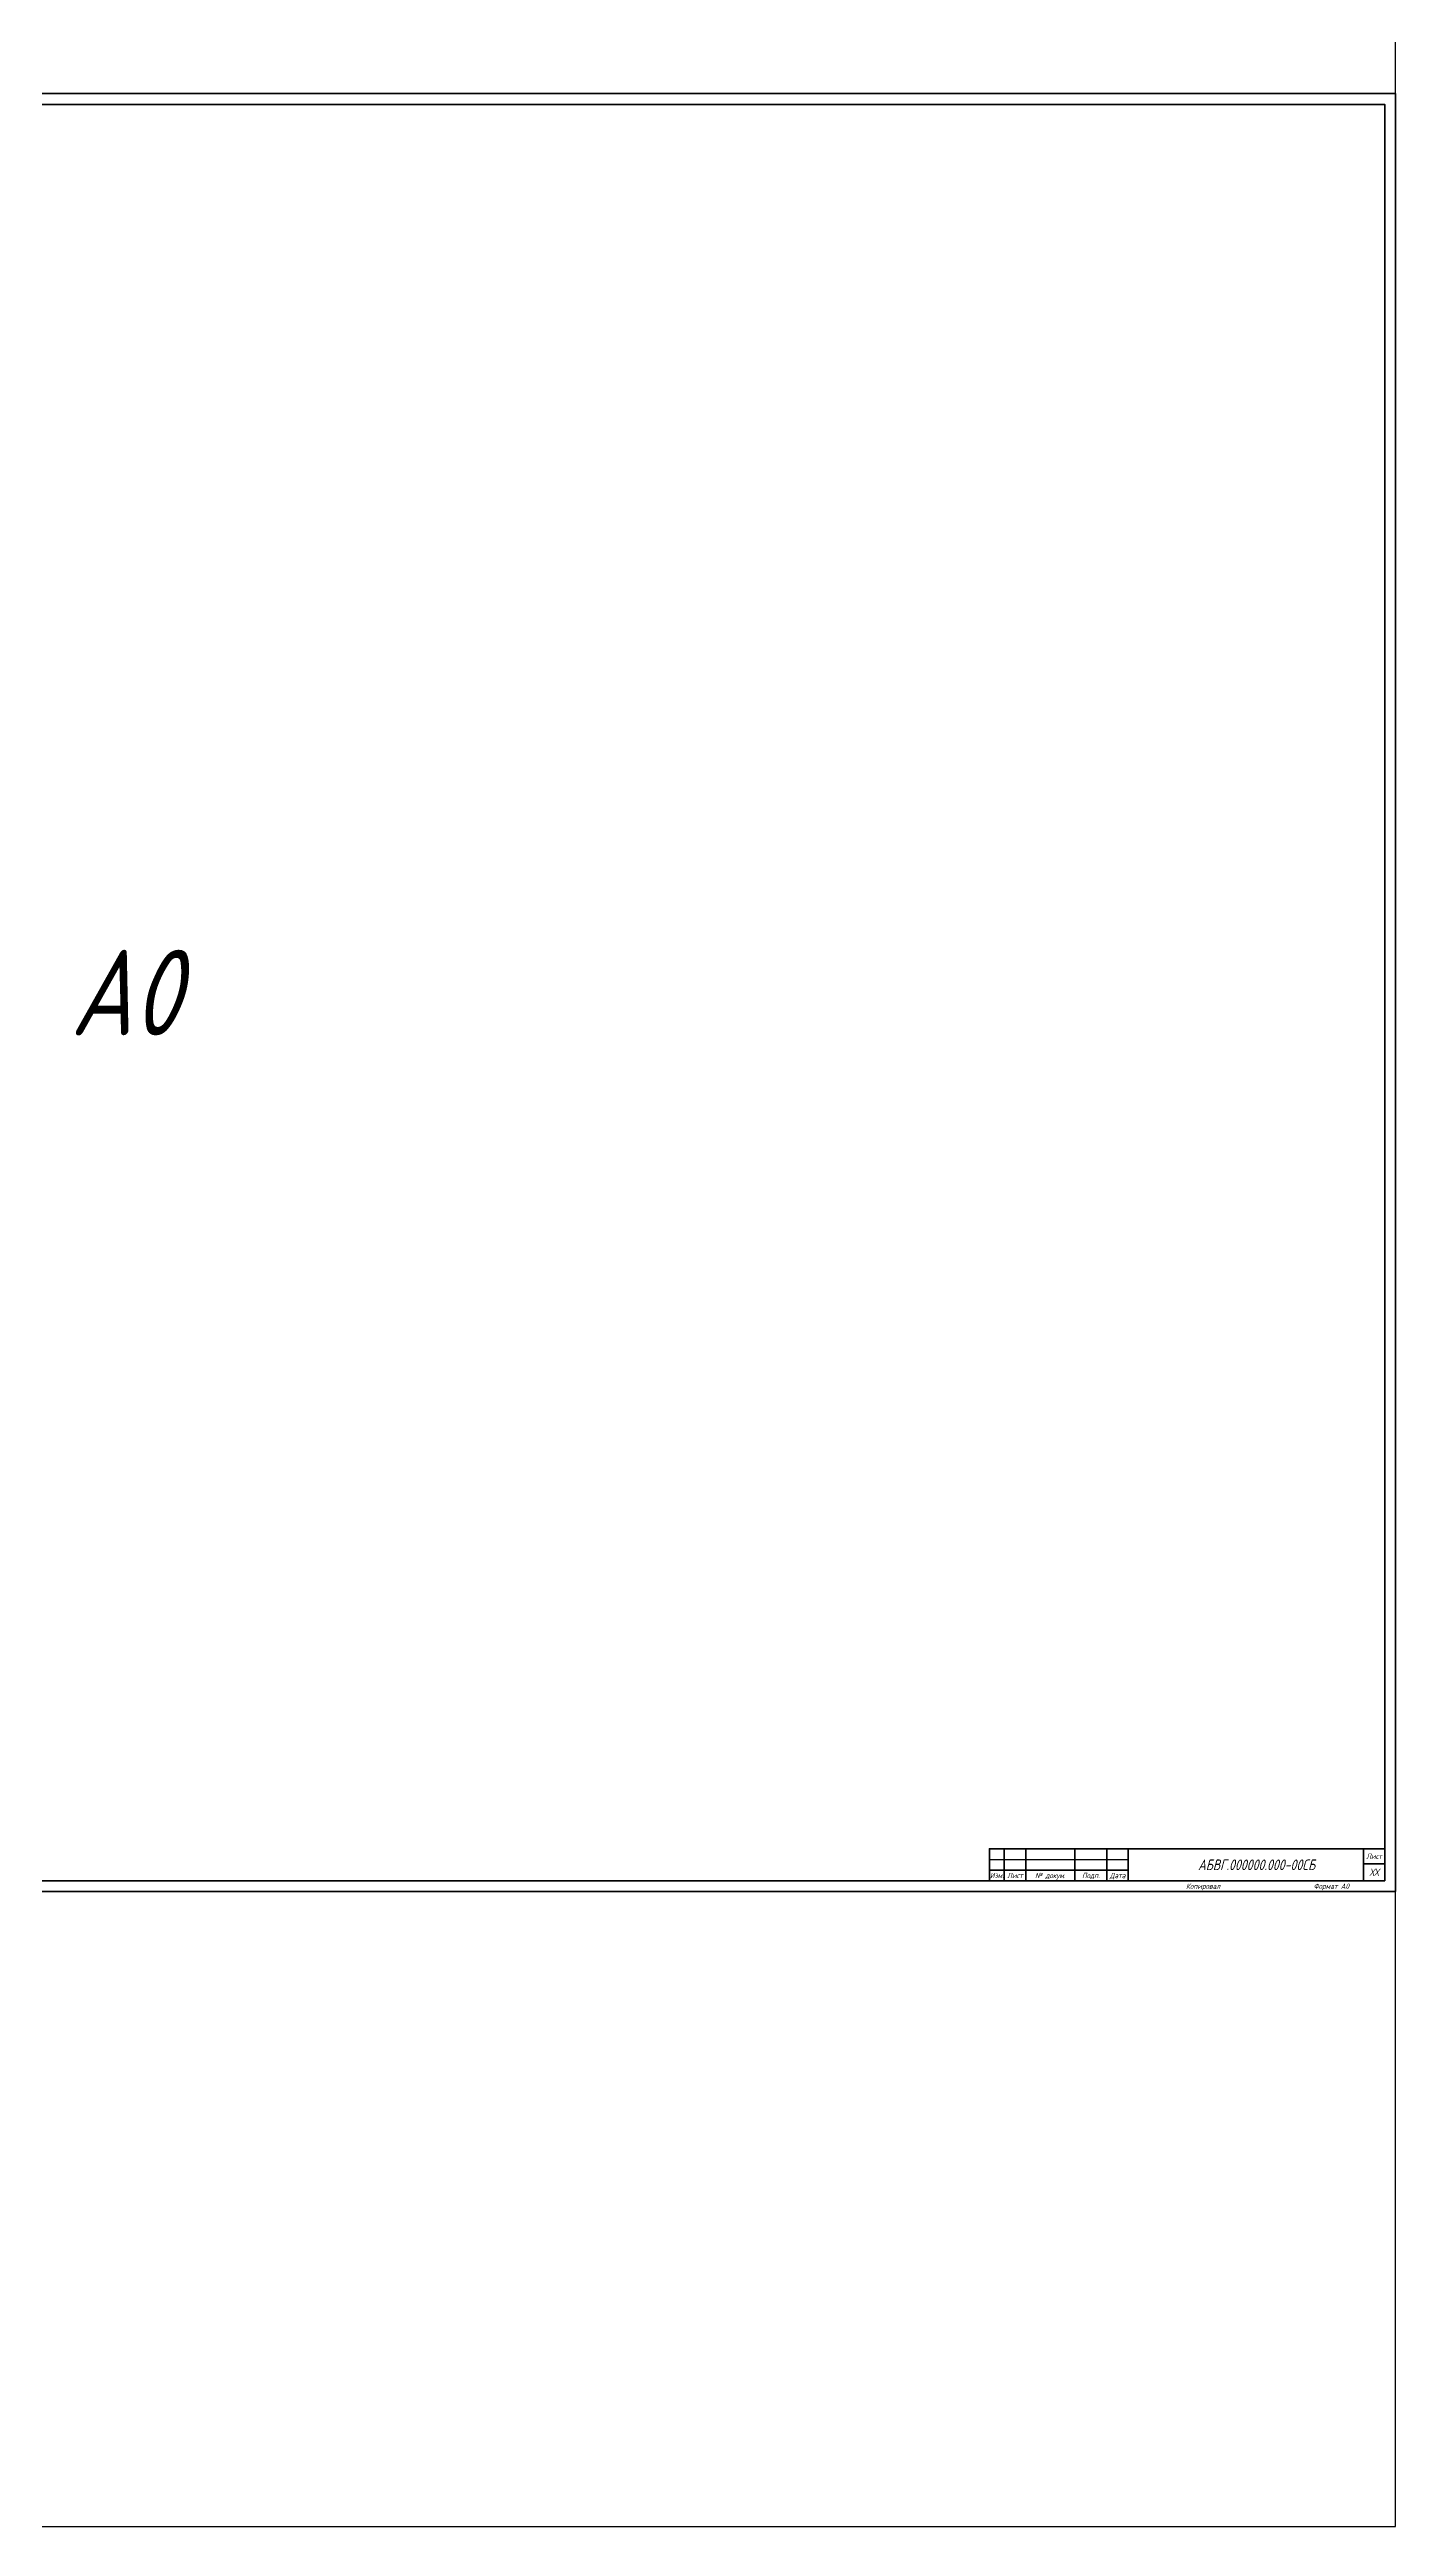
# Model space of a CAD drawing. Header units: inches. Extents: x 0 to 5320, y -3514 to 0.
# Drawn here: x 4690 to 5320, y -3514 to -2355 of the extents above; entities that cross this region are included whole.
import ezdxf

# ---------------------------------------------------------------- set-up
doc = ezdxf.new("R2010")
doc.units = ezdxf.units.IN
doc.header["$MEASUREMENT"] = 0
doc.layers.get('Defpoints').update_dxf_attribs({"color": 30})
doc.styles.add('GOST_A_05.0', font='GOST_A.TTF', dxfattribs={"height": 5})
doc.styles.add('GOST_A_40.0', font='GOST_A.TTF', dxfattribs={"height": 40})
doc.styles.add('GOST_B_02.5', font='GOST_A.TTF', dxfattribs={"height": 2.5})
doc.styles.add('GOST_B_03.5', font='GOST_A.TTF', dxfattribs={"height": 3.5})

msp = doc.modelspace()

# ---------------------------------------------------------------- linework, layer by layer
for p, q in [((5320, -3514), (5320, 0)), ((0, -3514), (5320, -3514))]:
    msp.add_line(p, q)
at = {"lineweight": 50}
for p, q in [((5137, -3197), (5137, -3212)), ((5147, -3197), (5147, -3212)), ((5170, -3197), (5170, -3212)), ((5185, -3197), (5185, -3212)), ((5195, -3197), (5315, -3197)), ((5195, -3197), (5195, -3212)), ((5305, -3197), (5305, -3212)), ((5130, -3207), (5195, -3207)), ((5315, -3204), (5305, -3204)), ((5130, -3212), (5195, -3212)), ((5195, -3212), (5315, -3212))]:
    msp.add_line(p, q, dxfattribs=at)
at = {"lineweight": 25}
msp.add_line((5130, -3202), (5195, -3202), dxfattribs=at)
at = {"lineweight": 50}
for points in [[(5315, -3212), (4151, -3212), (4151, -2381), (5315, -2381)], [(5315, -3212), (5130, -3212), (5130, -3197), (5315, -3197)]]:
    msp.add_lwpolyline(points, close=True, dxfattribs=at)
at = {"layer": 'Defpoints', "lineweight": 50}
msp.add_lwpolyline([(4131, -3217), (5320, -3217), (5320, -2376), (4131, -2376)], close=True, dxfattribs=at)

# ---------------------------------------------------------------- texts
at = {"lineweight": 13, "char_height": 2.5, "style": 'GOST_B_02.5'}
for s, insert, width, attachment_point in [('{\\fGOST type A|b0|i1|c204|p34;Изм.}', (5133.5, -3208.25), 7, 2), ('{\\fGOST type A|b0|i1|c204|p34;Лист}', (5142, -3208.25), 10, 2), ('{\\fGOST type A|b0|i1|c204|p34;№ докум.}', (5158.5, -3208.25), 23, 2), ('{\\fGOST type A|b0|i1|c204|p34;Подп.}', (5177.5, -3208.25), 15, 2), ('{\\fGOST type A|b0|i1|c204|p34;Дата}', (5190, -3208.25), 10, 2), ('{\\fGOST type A|b0|i1|c204|p34;Лист}', (5310, -3200.5), 10, 5), ('{\\fGOST type A|b0|i1|c204|p34;Копировал}', (5230, -3213.25), 70, 2), ('{\\fGOST type A|b0|i1|c204|p34;Формат А0}', (5290, -3213.25), 50, 2)]:
    msp.add_mtext(s, dxfattribs=dict(at, insert=insert, width=width, attachment_point=attachment_point))
at = {"color": 1, "lineweight": 13, "attachment_point": 5}
for s, insert, char_height, width, style in [('{\\fGOST type A|b0|i1|c204|p34;АБВГ.000000.000-00СБ}', (5255, -3204.5), 5, 120, 'GOST_A_05.0'), ('{\\fGOST type A|b0|i1|c204|p34;ХХ}', (5310, -3208), 3.5, 10, 'GOST_B_03.5')]:
    msp.add_mtext(s, dxfattribs=dict(at, insert=insert, char_height=char_height, width=width, style=style))
at = {"layer": 'Defpoints', "lineweight": 13, "insert": (4725.5, -2796.5), "char_height": 40, "width": 1189, "attachment_point": 5, "style": 'GOST_A_40.0'}
msp.add_mtext('{\\fGOST type A|b0|i1|c204|p34;A0}', dxfattribs=at)

doc.saveas('drawing.dxf')
